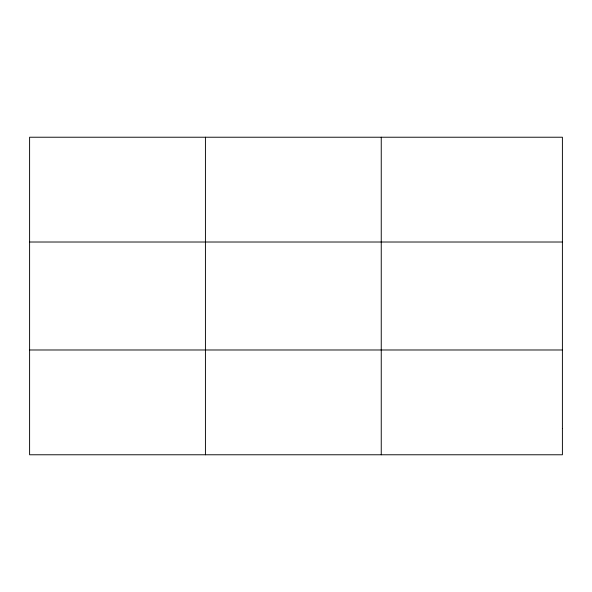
<?xml version="1.0" encoding="UTF-8"?>
<svg xmlns="http://www.w3.org/2000/svg" width="592" height="592" viewBox="0 0 592 592"><rect width="100%" height="100%" fill="white"/><g stroke="black" fill="none" stroke-linecap="round" stroke-linejoin="round"><path stroke-width="0.89" d="M205.424 137.226L205.424 454.774M381.248 137.226L381.248 454.774M29.6 242.017L562.4 242.017M29.6 349.983L562.4 349.983M562.4 428.578L562.4 454.774L29.6 454.774L29.6 137.226L562.4 137.226L562.4 428.578"/></g></svg>
